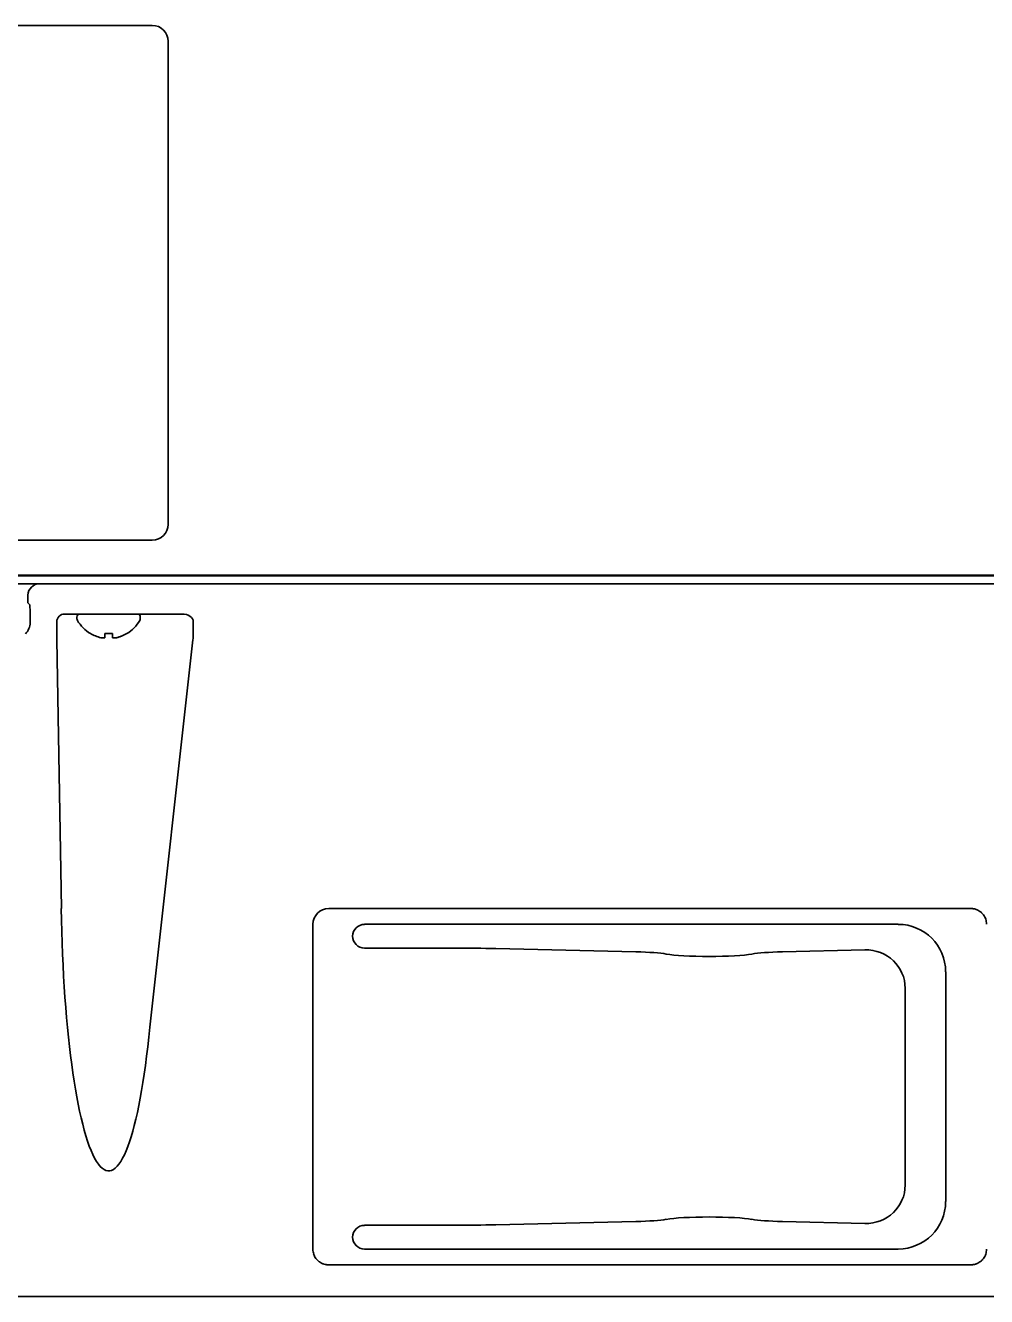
# Model space of a CAD drawing. Extents: x 5997 to 10491, y -672 to 3220.
# Drawn here: x 7344.4 to 7465.7, y 1280.8 to 1441.3 of the extents above; entities that cross this region are included whole.
import ezdxf

# ---------------------------------------------------------------- set-up
doc = ezdxf.new("R2010")
doc.units = 0
doc.header["$LTSCALE"] = 5
doc.layers.add('1', color=7, linetype='CONTINUOUS', true_color=0xffffff)

msp = doc.modelspace()

# ---------------------------------------------------------------- linework, layer by layer
at = {"layer": '1', "color": 7, "linetype": 'Continuous', "lineweight": 35}
for p, q in [((7360.37, 1441.33), (7259.37, 1441.33)), ((7362.37, 1378.33), (7362.37, 1439.33)), ((7259.37, 1376.33), (7360.37, 1376.33)), ((7252.67, 1371.83), (7798.37, 1371.83)), ((7252.67, 1370.83), (8071.67, 1370.83)), ((7255.34, 1371.93), (8068.41, 1371.93)), ((7386.67, 1371.83), (7386.67, 1371.93)), ((7408.67, 1371.83), (7408.67, 1371.93)), ((7425.67, 1371.83), (7425.67, 1371.93)), ((7447.67, 1371.83), (7447.67, 1371.93)), ((7464.67, 1371.83), (7464.67, 1371.93)), ((7344.92, 1368.17), (7344.69, 1368.4)), ((7344.95, 1365.93), (7344.95, 1366.17)), ((7348.32, 1366.01), (7348.32, 1364.5)), ((7364.13, 1367.01), (7349.33, 1367.01)), ((7350.87, 1366.61), (7350.87, 1366.41)), ((7351.27, 1367.01), (7358.47, 1367.01)), ((7358.87, 1366.41), (7358.87, 1366.61)), ((7365.55, 1364.5), (7365.55, 1366.03)), ((7352.57, 1364.53), (7352.57, 1364.56)), ((7357.17, 1364.56), (7357.17, 1364.53)), ((7348.32, 1363.75), (7348.9, 1329.83)), ((7360.07, 1314.84), (7365.51, 1363.75)), ((7382.66, 1329.82), (7463.69, 1329.82)), ((7380.66, 1286.81), (7380.66, 1327.84)), ((7454.54, 1327.83), (7387.17, 1327.83)), ((7398.58, 1324.83), (7387.17, 1324.83)), ((7421.42, 1324.35), (7403.75, 1324.77)), ((7450.32, 1324.6), (7439.93, 1324.35)), ((7460.53, 1321.83), (7460.53, 1292.82)), ((7455.42, 1294.92), (7455.42, 1319.73)), ((7387.17, 1289.83), (7398.58, 1289.83)), ((7421.42, 1290.3), (7403.75, 1289.89)), ((7450.32, 1290.06), (7439.93, 1290.3)), ((7454.54, 1286.83), (7387.17, 1286.83)), ((7382.66, 1284.83), (7463.69, 1284.83)), ((7330.33, 1280.83), (7589.96, 1280.83))]:
    msp.add_line(p, q, dxfattribs=at)
for centre, radius, start, end in [((7360.37, 1439.33), 2, 0, 90), ((7360.37, 1378.33), 2, 270, 0), ((7351.27, 1366.61), 0.4, 90, 180), ((7351.27, 1366.41), 0.4, 180, 210.3012), ((7355.07, 1368.63), 4.8, 210.3012, 238.6074), ((7354.67, 1368.63), 4.8, 301.3459, 329.6988), ((7358.47, 1366.61), 0.4, 0, 90), ((7358.47, 1366.41), 0.4, 329.6988, 0), ((7354.87, 1368.31), 3.78, 262.3959, 269.9965), ((7354.87, 1368.31), 3.78, 270.0035, 277.6041)]:
    msp.add_arc(centre, radius, start, end, dxfattribs=at)
for centre, major_axis, ratio, start_param, end_param in [((7346.17, 1369.33), (1.34, -0.67), 0.99981, 2.03449, 3.557759), ((7344.69, 1369.4), (0, 1), 0.017455, 1.641917, 3.124139), ((7344.92, 1366.17), (0, 2), 0.017455, 4.712389, 6.265732), ((7342.95, 1365.93), (1.85, -0.77), 0.999822, 5.890549, 6.675821), ((7349.33, 1366.01), (-0.992, 0.198), 0.988241, 4.910077, 6.479353), ((7364.11, 1366.01), (1.44, 0.04), 0.692646, 6.257012, 7.819082), ((7348.67, 1364.5), (0, 4), 0.087489, 1.570796, 1.761231), ((7363.24, 1364.5), (0, 4), 0.57735, 4.521954, 4.712389), ((7354.87, 1333), (0, 36.31), 0.165232, 1.658063, 4.18879), ((7382.66, 1327.84), (-1.41, 1.41), 1, 5.497939, 7.068431), ((7387.17, 1326.32), (-1.06, 1.06), 0.997265, 5.499157, 7.068277), ((7387.17, 1326.33), (-0.77, -1.29), 0.99484, 5.253313, 6.820609), ((7450.28, 1295.08), (-4.62, 2.34), 0.961527, 2.030878, 3.594078), ((7454.52, 1292.83), (-4.25, 4.25), 0.997265, 2.357564, 3.925621), ((7419.86, 1290.81), (6, 0), 0.087489, 4.974188, 5.834147), ((7430.67, 1290.35), (6, 0), 0.087489, 0.449039, 2.692554), ((7441.48, 1290.81), (6, 0), 0.087489, 3.590631, 4.45059), ((7387.17, 1288.32), (-0.77, 1.29), 0.99484, 5.745762, 7.313058), ((7398.58, 1291.58), (20, 0), 0.087489, 4.712389, 4.974188), ((7387.17, 1288.33), (-1.06, -1.06), 0.997265, 5.498093, 7.067214), ((7382.66, 1286.81), (1.42, 1.41), 1, 2.361761, 2.676173), ((7463.69, 1286.81), (1.87, 0.7), 0.99331, 5.60676, 5.921172)]:
    msp.add_ellipse(centre, major_axis=major_axis, ratio=ratio, start_param=start_param, end_param=end_param, dxfattribs=at)
at = {"layer": '1', "color": 7, "linetype": 'Continuous', "lineweight": 35, "extrusion": (3.9443e-31, 1.17146e-15, -1)}
msp.add_ellipse((7454.52, 1321.82), major_axis=(-4.25, -4.25), ratio=0.997265, start_param=2.357564, end_param=3.925621, dxfattribs=at)
at = {"layer": '1', "color": 7, "linetype": 'Continuous', "lineweight": 35, "extrusion": (0, 0, -1)}
for centre, major_axis, ratio, start_param, end_param in [((7463.69, 1327.85), (1.87, -0.7), 0.99331, 5.60676, 5.921172), ((7398.58, 1323.08), (20, 0), 0.087489, 4.712389, 4.974188), ((7419.86, 1323.85), (6, 0), 0.087489, 4.974188, 5.834147), ((7441.48, 1323.85), (6, 0), 0.087489, 3.590631, 4.45059), ((7450.28, 1319.58), (-4.62, -2.34), 0.961527, 2.030878, 3.594078), ((7430.67, 1324.3), (6, 0), 0.087489, 0.449039, 2.692554)]:
    msp.add_ellipse(centre, major_axis=major_axis, ratio=ratio, start_param=start_param, end_param=end_param, dxfattribs=at)
at = {"layer": '1', "color": 7, "linetype": 'Continuous', "lineweight": 35}
for points in [[(7344.67, 1369.4), (7344.67, 1369.39), (7344.67, 1369.36), (7344.67, 1369.34), (7344.67, 1369.33)], [(7354.37, 1364.01), (7354.37, 1364.03), (7354.37, 1364.06), (7354.37, 1364.11), (7354.37, 1364.16), (7354.37, 1364.23), (7354.37, 1364.29), (7354.37, 1364.37), (7354.37, 1364.45), (7354.37, 1364.52), (7354.37, 1364.56)], [(7355.87, 1364.01), (7355.93, 1364.03), (7356.04, 1364.06), (7356.2, 1364.11), (7356.36, 1364.16), (7356.51, 1364.23), (7356.66, 1364.29), (7356.82, 1364.37), (7356.99, 1364.45), (7357.11, 1364.52), (7357.17, 1364.56)], [(7353.87, 1364.01), (7353.9, 1364.01), (7353.95, 1364), (7354.02, 1364), (7354.1, 1364), (7354.17, 1364), (7354.23, 1364), (7354.3, 1364.01), (7354.35, 1364.01), (7354.37, 1364.01)], [(7355.37, 1364.01), (7355.4, 1364.01), (7355.44, 1364), (7355.52, 1364), (7355.59, 1364), (7355.66, 1364), (7355.73, 1364), (7355.8, 1364), (7355.85, 1364.01), (7355.87, 1364.01)]]:
    msp.add_open_spline(points, degree=3, dxfattribs=at)
for points, knots in [([(7352.57, 1364.56), (7352.78, 1364.44), (7352.99, 1364.33), (7353.31, 1364.19), (7353.42, 1364.15), (7353.64, 1364.08), (7353.76, 1364.04), (7353.87, 1364.01)], [0, 0, 0, 0, 0.5, 0.5, 0.75, 0.75, 1, 1, 1, 1]), ([(7355.37, 1364.56), (7355.37, 1364.44), (7355.37, 1364.33), (7355.37, 1364.19), (7355.37, 1364.15), (7355.37, 1364.08), (7355.37, 1364.04), (7355.37, 1364.01)], [0, 0, 0, 0, 0.5, 0.5, 0.75, 0.75, 1, 1, 1, 1]), ([(7463.69, 1329.82), (7463.72, 1329.82), (7463.74, 1329.82), (7463.8, 1329.82), (7463.82, 1329.82), (7463.9, 1329.81), (7463.95, 1329.8), (7464.11, 1329.78), (7464.21, 1329.76), (7464.33, 1329.72), (7464.36, 1329.71), (7464.4, 1329.69), (7464.43, 1329.68), (7464.5, 1329.65), (7464.55, 1329.63), (7464.69, 1329.56), (7464.78, 1329.51), (7464.9, 1329.42), (7464.95, 1329.39), (7465.01, 1329.33), (7465.03, 1329.32), (7465.06, 1329.28), (7465.08, 1329.26), (7465.14, 1329.21), (7465.19, 1329.15), (7465.24, 1329.09), (7465.28, 1329.05), (7465.29, 1329.03), (7465.37, 1328.93), (7465.42, 1328.84), (7465.52, 1328.66), (7465.56, 1328.56), (7465.59, 1328.46)], [0, 0, 0, 0, 0.03125, 0.03125, 0.0625, 0.0625, 0.125, 0.125, 0.25, 0.25, 0.28125, 0.28125, 0.3125, 0.3125, 0.375, 0.375, 0.5, 0.5, 0.5625, 0.5625, 0.59375, 0.59375, 0.625, 0.625, 0.6875, 0.71875, 0.71875, 0.75, 0.75, 0.875, 0.875, 1, 1, 1, 1]), ([(7380.75, 1286.19), (7380.77, 1286.14), (7380.79, 1286.09), (7380.83, 1286), (7380.85, 1285.95), (7380.92, 1285.81), (7380.98, 1285.72), (7381.05, 1285.62), (7381.07, 1285.6), (7381.1, 1285.56), (7381.12, 1285.54), (7381.17, 1285.48), (7381.24, 1285.4), (7381.32, 1285.33), (7381.38, 1285.28), (7381.4, 1285.27), (7381.44, 1285.24), (7381.46, 1285.22), (7381.57, 1285.14), (7381.66, 1285.09), (7381.8, 1285.02), (7381.84, 1285), (7381.92, 1284.97), (7381.94, 1284.96), (7381.99, 1284.94), (7382.02, 1284.94), (7382.14, 1284.9), (7382.24, 1284.87), (7382.39, 1284.85), (7382.45, 1284.84), (7382.55, 1284.83), (7382.6, 1284.83), (7382.66, 1284.83)], [0, 0, 0, 0, 0.0625, 0.0625, 0.125, 0.125, 0.25, 0.25, 0.28125, 0.28125, 0.3125, 0.3125, 0.375, 0.4375, 0.4375, 0.46875, 0.46875, 0.5, 0.5, 0.625, 0.625, 0.6875, 0.6875, 0.71875, 0.71875, 0.75, 0.75, 0.875, 0.875, 0.9375, 0.9375, 1, 1, 1, 1]), ([(7463.69, 1284.83), (7463.72, 1284.83), (7463.74, 1284.83), (7463.8, 1284.84), (7463.82, 1284.84), (7463.9, 1284.84), (7463.95, 1284.85), (7464.11, 1284.87), (7464.21, 1284.9), (7464.33, 1284.94), (7464.36, 1284.94), (7464.4, 1284.96), (7464.43, 1284.97), (7464.5, 1285), (7464.55, 1285.02), (7464.69, 1285.09), (7464.78, 1285.14), (7464.9, 1285.24), (7464.95, 1285.27), (7465.01, 1285.32), (7465.03, 1285.33), (7465.06, 1285.37), (7465.08, 1285.39), (7465.14, 1285.44), (7465.19, 1285.5), (7465.24, 1285.56), (7465.28, 1285.6), (7465.29, 1285.62), (7465.37, 1285.73), (7465.42, 1285.81), (7465.52, 1286), (7465.56, 1286.09), (7465.59, 1286.19)], [0, 0, 0, 0, 0.03125, 0.03125, 0.0625, 0.0625, 0.125, 0.125, 0.25, 0.25, 0.28125, 0.28125, 0.3125, 0.3125, 0.375, 0.375, 0.5, 0.5, 0.5625, 0.5625, 0.59375, 0.59375, 0.625, 0.625, 0.6875, 0.71875, 0.71875, 0.75, 0.75, 0.875, 0.875, 1, 1, 1, 1])]:
    msp.add_open_spline(points, degree=3, knots=knots, dxfattribs=at)

doc.saveas('drawing.dxf')
